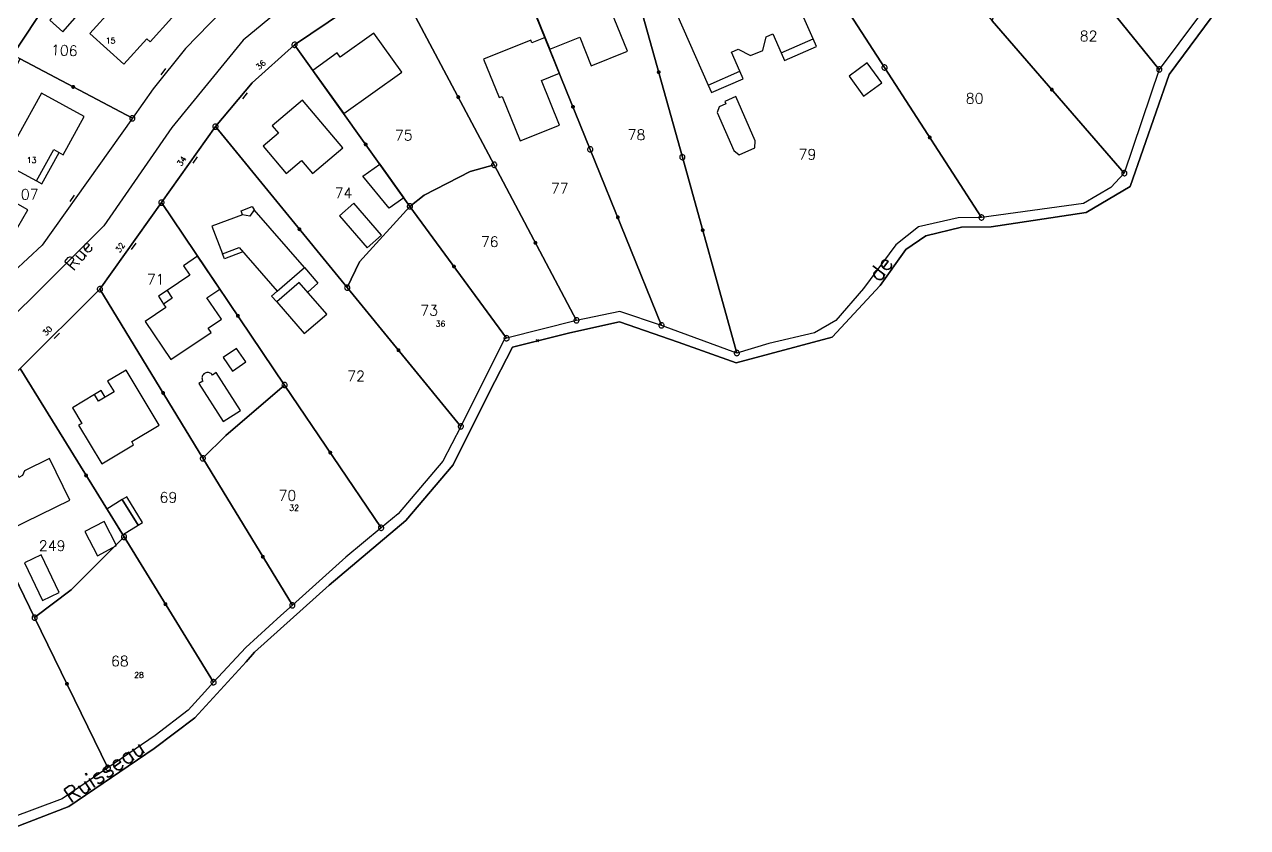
# Model space of a CAD drawing. Header units: metres. Extents: x 394605 to 1395358, y 4171135 to 6406139.
# Drawn here: x 1394621.4 to 1394857.5, y 4172231.9 to 4172386.9 of the extents above; entities that cross this region are included whole.
import ezdxf

# ---------------------------------------------------------------- set-up
doc = ezdxf.new("R2010")
doc.units = ezdxf.units.M
doc.header["$LTSCALE"] = 2
doc.header["$PDMODE"] = 3
doc.header["$PDSIZE"] = 0.2
doc.layers.add('T-SECTION AH', color=3, linetype='Continuous')
doc.styles.get("Standard").update_dxf_attribs({"font": 'txt.shx'})

# ---------------------------------------------------------------- blocks, each defined once
blk = doc.blocks.new('BORLIPRO')
blk.add_lwpolyline([(-0.07, 0.5), (-0.19, 0.47), (-0.31, 0.4), (-0.4, 0.31), (-0.47, 0.19), (-0.5, 0.07), (-0.5, -0.07), (-0.47, -0.19), (-0.4, -0.31), (-0.31, -0.4), (-0.19, -0.47), (-0.07, -0.5), (0.07, -0.5), (0.19, -0.47), (0.31, -0.4), (0.4, -0.31), (0.47, -0.19), (0.5, -0.07), (0.5, 0.07), (0.47, 0.19), (0.4, 0.31), (0.31, 0.4), (0.19, 0.47), (0.07, 0.5)], close=True)
blk = doc.blocks.new('CLOTMI')
at = {"const_width": 0.38}
blk.add_lwpolyline([(-0.19, 0, 1), (0.19, 0, 1)], format="xyb", close=True, dxfattribs=at)
blk = doc.blocks.new('MURNOMI')
blk.add_line((-0.75, 0.5), (0.75, 0.5))
blk = doc.blocks.new('FLECHRU1')
blk.add_point((0, 0))

msp = doc.modelspace()

# ---------------------------------------------------------------- linework, layer by layer
at = {"layer": 'T-SECTION AH', "color": 45, "flags": 128}
for points in [[(1394555.21, 4172280.23), (1394578.86, 4172301.13), (1394566.58, 4172335.19), (1394619.66, 4172442.66), (1394661.75, 4172472.29), (1394702.96, 4172500.62), (1394782.51, 4172562.02), (1394829.47, 4172488.07), (1394821.39, 4172471.47), (1394773.5, 4172430.64), (1394751.69, 4172417.36), (1394704.68, 4172404.96), (1394678.28, 4172396.04), (1394663.62, 4172383.86), (1394649.83, 4172367.03), (1394636.71, 4172348.02), (1394606.35, 4172317.86), (1394584.46, 4172305.83)], [(1394857.5, 4172397.73), (1394842.36, 4172377.24), (1394834.82, 4172355.62), (1394826.33, 4172350.59), (1394807.98, 4172347.87), (1394802.26, 4172347.77), (1394795.39, 4172346.11), (1394791.5, 4172343.47), (1394786.57, 4172336.53), (1394777.3, 4172326.52), (1394758.77, 4172321.57), (1394747.55, 4172325.56), (1394736.23, 4172329.52), (1394726.66, 4172327.36), (1394715.61, 4172324.63), (1394711.05, 4172315.7), (1394704.11, 4172301.87), (1394695.01, 4172291.12), (1394680.18, 4172278.64), (1394665.76, 4172265.71), (1394664.17, 4172263.86), (1394654.29, 4172253.07), (1394646.38, 4172247.09), (1394629.92, 4172235.95), (1394619.46, 4172231.86)], [(1394857.5, 4172397.73), (1394842.36, 4172377.24), (1394834.82, 4172355.62), (1394826.33, 4172350.59), (1394807.98, 4172347.87), (1394802.26, 4172347.77), (1394795.39, 4172346.11), (1394791.5, 4172343.47), (1394786.57, 4172336.53), (1394777.3, 4172326.52), (1394758.77, 4172321.57), (1394747.55, 4172325.56), (1394736.23, 4172329.52), (1394726.66, 4172327.36), (1394715.61, 4172324.63), (1394711.05, 4172315.7), (1394704.11, 4172301.87), (1394695.01, 4172291.12), (1394680.18, 4172278.64), (1394665.76, 4172265.71), (1394664.17, 4172263.86), (1394654.29, 4172253.07), (1394646.38, 4172247.09), (1394629.92, 4172235.95), (1394619.46, 4172231.86)], [(1394619.46, 4172231.86), (1394629.92, 4172235.95), (1394646.38, 4172247.09), (1394654.29, 4172253.07), (1394664.17, 4172263.86), (1394665.76, 4172265.71), (1394680.18, 4172278.64), (1394695.01, 4172291.12), (1394704.11, 4172301.87), (1394711.05, 4172315.7), (1394715.61, 4172324.63), (1394726.66, 4172327.36), (1394736.23, 4172329.52), (1394747.55, 4172325.56), (1394758.77, 4172321.57), (1394777.3, 4172326.52), (1394786.57, 4172336.53), (1394791.5, 4172343.47), (1394795.39, 4172346.11), (1394802.26, 4172347.77), (1394807.98, 4172347.87), (1394826.33, 4172350.59), (1394834.82, 4172355.62), (1394842.36, 4172377.24), (1394857.5, 4172397.73)], [(1394851.84, 4172393.56), (1394840.46, 4172378.24), (1394833.71, 4172358.2), (1394831.13, 4172355.41), (1394825.84, 4172352.35), (1394806.14, 4172349.64), (1394801.61, 4172349.56), (1394793.96, 4172347.84), (1394789.58, 4172344.37), (1394783.36, 4172335.95), (1394778.01, 4172329.78), (1394773.92, 4172327.37), (1394765.06, 4172325.29), (1394758.91, 4172323.47), (1394744.35, 4172328.82), (1394736.34, 4172331.52), (1394727.95, 4172329.79), (1394714.45, 4172326.33), (1394714.05, 4172326.24), (1394705.62, 4172309.31), (1394702.13, 4172302.58), (1394693.49, 4172292.44), (1394690.22, 4172289.73), (1394683.41, 4172284.08), (1394673.09, 4172274.77), (1394670.89, 4172272.79), (1394664.13, 4172266.65), (1394657.88, 4172259.92), (1394656.16, 4172258.06), (1394652.98, 4172254.54), (1394646.61, 4172249.61), (1394637.48, 4172243.39), (1394628.66, 4172237.39), (1394618.5, 4172233.63)], [(1394851.84, 4172393.56), (1394840.46, 4172378.24), (1394833.71, 4172358.2), (1394831.13, 4172355.41), (1394825.84, 4172352.35), (1394806.14, 4172349.64), (1394801.61, 4172349.56), (1394793.96, 4172347.84), (1394789.58, 4172344.37), (1394783.36, 4172335.95), (1394778.01, 4172329.78), (1394773.92, 4172327.37), (1394765.06, 4172325.29), (1394758.91, 4172323.47), (1394744.35, 4172328.82), (1394736.34, 4172331.52), (1394727.95, 4172329.79), (1394714.45, 4172326.33), (1394714.05, 4172326.24), (1394705.62, 4172309.31), (1394702.13, 4172302.58), (1394693.49, 4172292.44), (1394690.22, 4172289.73), (1394683.41, 4172284.08), (1394673.09, 4172274.77), (1394670.89, 4172272.79), (1394664.13, 4172266.65), (1394657.88, 4172259.92), (1394656.16, 4172258.06), (1394652.98, 4172254.54), (1394646.61, 4172249.61), (1394637.48, 4172243.39), (1394628.66, 4172237.39), (1394618.5, 4172233.63)], [(1394659.43, 4172389.4), (1394652.44, 4172382.29), (1394646.24, 4172374.49), (1394642.2, 4172368.8), (1394624.81, 4172344.33), (1394619.25, 4172339.13)], [(1394683.18, 4172389.5), (1394673.51, 4172383), (1394665.33, 4172375.63), (1394658.24, 4172367.19), (1394647.81, 4172352.52), (1394635.93, 4172335.82), (1394620.57, 4172320.46)], [(1394767.49, 4172381.43), (1394768.13, 4172379.97), (1394774.27, 4172382.67), (1394773.62, 4172384.13)], [(1394753.35, 4172375.21), (1394754, 4172373.75), (1394760.13, 4172376.44), (1394759.49, 4172377.91)], [(1394623.7, 4172356.72), (1394624.75, 4172356.14), (1394628.06, 4172362.21)], [(1394663.44, 4172350.19), (1394663.19, 4172350.94), (1394665.33, 4172351.75), (1394665.73, 4172351.13)], [(1394663.53, 4172343.04), (1394659.99, 4172341.66), (1394659.63, 4172342.6)], [(1394675.41, 4172339.96), (1394678.02, 4172336.94), (1394676.06, 4172335.23)], [(1394648.89, 4172335.55), (1394647.23, 4172334.43), (1394648.24, 4172332.94)], [(1394670.07, 4172333.34), (1394669.09, 4172334.48), (1394670.15, 4172335.4)], [(1394636.94, 4172314.95), (1394636.17, 4172316.22), (1394634.88, 4172315.45)]]:
    msp.add_lwpolyline(points, dxfattribs=at)
for points in [[(1394618.57, 4172424.76), (1394634.25, 4172411.19), (1394637.28, 4172408.57), (1394619.13, 4172381.05), (1394600.58, 4172390.89), (1394618.57, 4172424.76)], [(1394831.25, 4172420.52), (1394851.84, 4172393.56), (1394840.46, 4172378.24), (1394819.01, 4172404.72), (1394831.25, 4172420.52)], [(1394782.01, 4172417.84), (1394808.18, 4172387.63), (1394833.71, 4172358.2), (1394831.13, 4172355.41), (1394825.84, 4172352.35), (1394806.14, 4172349.64), (1394787.42, 4172378.61), (1394765.17, 4172413.05), (1394782.01, 4172417.84)], [(1394765.17, 4172413.05), (1394787.42, 4172378.61), (1394806.14, 4172349.64), (1394801.61, 4172349.56), (1394793.96, 4172347.84), (1394789.58, 4172344.37), (1394783.36, 4172335.95), (1394778.01, 4172329.78), (1394773.92, 4172327.37), (1394765.06, 4172325.29), (1394758.91, 4172323.47), (1394748.39, 4172361.29), (1394736.27, 4172404.83), (1394765.17, 4172413.05)], [(1394619.13, 4172381.05), (1394637.28, 4172408.57), (1394659.43, 4172389.4), (1394652.44, 4172382.29), (1394646.24, 4172374.49), (1394642.2, 4172368.8), (1394620.54, 4172380.29), (1394619.13, 4172381.05)], [(1394736.27, 4172404.83), (1394748.39, 4172361.29), (1394758.91, 4172323.47), (1394744.35, 4172328.82), (1394730.6, 4172362.8), (1394715.43, 4172400.3), (1394736.27, 4172404.83)], [(1394808.18, 4172387.63), (1394809.71, 4172392.18), (1394819.01, 4172404.72), (1394840.46, 4172378.24), (1394833.71, 4172358.2), (1394808.18, 4172387.63)], [(1394715.43, 4172400.3), (1394730.6, 4172362.8), (1394744.35, 4172328.82), (1394736.34, 4172331.52), (1394727.95, 4172329.79), (1394712.05, 4172359.83), (1394693.67, 4172394.52), (1394705.83, 4172398.2), (1394715.43, 4172400.3)], [(1394766.3, 4172400.76), (1394760.16, 4172398.06), (1394761.78, 4172394.4), (1394760.5, 4172393.84), (1394758.1, 4172395.07), (1394755.76, 4172394.05), (1394755.06, 4172391.44), (1394753.77, 4172390.88), (1394752.16, 4172394.54), (1394746.03, 4172391.84), (1394753.35, 4172375.21), (1394759.49, 4172377.91), (1394757.88, 4172381.57), (1394759.15, 4172382.13), (1394761.55, 4172380.9), (1394763.89, 4172381.92), (1394764.59, 4172384.53), (1394765.88, 4172385.09), (1394767.49, 4172381.43), (1394773.62, 4172384.13), (1394766.3, 4172400.76)], [(1394640.15, 4172396.92), (1394635.96, 4172392.28), (1394638.42, 4172390.07), (1394633.99, 4172385.15), (1394640.54, 4172379.26), (1394644.97, 4172384.17), (1394645.63, 4172383.56), (1394649.82, 4172388.21), (1394640.15, 4172396.92)], [(1394633.93, 4172391.34), (1394631.41, 4172393.57), (1394626.26, 4172387.74), (1394628.79, 4172385.51), (1394633.93, 4172391.34)], [(1394693.67, 4172394.52), (1394712.05, 4172359.83), (1394707.4, 4172358.52), (1394698.51, 4172353.97), (1394695.78, 4172351.8), (1394673.51, 4172383), (1394683.18, 4172389.5), (1394693.67, 4172394.52)], [(1394732.63, 4172394.47), (1394719.88, 4172389.31), (1394722.77, 4172382.15), (1394728.56, 4172384.49), (1394730.81, 4172378.93), (1394737.77, 4172381.74), (1394732.63, 4172394.47)], [(1394688.84, 4172385.26), (1394682.34, 4172380.61), (1394681.75, 4172381.42), (1394677.03, 4172378.06), (1394683, 4172369.71), (1394694.22, 4172377.72), (1394688.84, 4172385.26)], [(1394710.02, 4172380.22), (1394713.02, 4172372.82), (1394713.58, 4172373.04), (1394717.07, 4172364.42), (1394724.66, 4172367.5), (1394721.18, 4172376.12), (1394724.65, 4172377.52), (1394721.87, 4172384.37), (1394719.33, 4172383.34), (1394719.11, 4172383.89), (1394710.02, 4172380.22)], [(1394695.78, 4172351.8), (1394686.05, 4172341.06), (1394683.69, 4172336.1), (1394658.24, 4172367.19), (1394665.33, 4172375.63), (1394673.51, 4172383), (1394695.78, 4172351.8)], [(1394620.54, 4172380.29), (1394642.2, 4172368.8), (1394624.81, 4172344.33), (1394619.25, 4172339.13), (1394603.48, 4172348.19), (1394620.54, 4172380.29)], [(1394784.06, 4172379.5), (1394780.56, 4172376.94), (1394783.38, 4172373.1), (1394786.87, 4172375.65), (1394784.06, 4172379.5)], [(1394624.63, 4172373.68), (1394619.97, 4172365.15), (1394618.48, 4172365.96), (1394615.12, 4172359.82), (1394616.6, 4172359.01), (1394617.28, 4172360.23), (1394623.7, 4172356.72), (1394627.01, 4172362.78), (1394628.85, 4172361.77), (1394632.89, 4172369.15), (1394624.63, 4172373.68)], [(1394675.07, 4172372.33), (1394669.18, 4172367.37), (1394670.41, 4172365.91), (1394667.46, 4172363.43), (1394671.9, 4172358.15), (1394674.86, 4172360.63), (1394676.96, 4172358.14), (1394682.85, 4172363.08), (1394675.07, 4172372.33)], [(1394758.69, 4172372.99), (1394756.56, 4172372.04), (1394756.76, 4172371.58), (1394755.5, 4172371.02), (1394755.11, 4172369.91), (1394758.32, 4172362.59), (1394759.34, 4172361.74), (1394762.4, 4172363.07), (1394762.45, 4172364.44), (1394758.69, 4172372.99)], [(1394690.22, 4172289.73), (1394671.59, 4172317.3), (1394647.81, 4172352.52), (1394658.24, 4172367.19), (1394683.69, 4172336.1), (1394705.62, 4172309.31), (1394702.13, 4172302.58), (1394693.49, 4172292.44), (1394690.22, 4172289.73)], [(1394686.7, 4172357.64), (1394689.95, 4172359.97), (1394694.6, 4172353.46), (1394691.75, 4172351.42), (1394686.7, 4172357.64)], [(1394712.05, 4172359.83), (1394727.95, 4172329.79), (1394714.45, 4172326.33), (1394695.78, 4172351.8), (1394698.51, 4172353.97), (1394707.4, 4172358.52), (1394712.05, 4172359.83)], [(1394615.29, 4172354.95), (1394613.37, 4172351.6), (1394620.1, 4172347.75), (1394622.02, 4172351.11), (1394615.29, 4172354.95)], [(1394671.59, 4172317.3), (1394660.22, 4172307.55), (1394655.8, 4172303.15), (1394635.93, 4172335.82), (1394647.81, 4172352.52), (1394671.59, 4172317.3)], [(1394665.73, 4172351.13), (1394664.91, 4172349.88), (1394663.44, 4172350.19), (1394657.55, 4172347.98), (1394659.63, 4172342.6), (1394662.83, 4172343.85), (1394670.15, 4172335.4), (1394675.41, 4172339.96), (1394665.73, 4172351.13)], [(1394684.96, 4172352.4), (1394682.16, 4172349.96), (1394687.51, 4172343.79), (1394690.31, 4172346.23), (1394684.96, 4172352.4)], [(1394705.62, 4172309.31), (1394683.69, 4172336.1), (1394686.05, 4172341.06), (1394695.78, 4172351.8), (1394714.45, 4172326.33), (1394714.05, 4172326.24), (1394705.62, 4172309.31)], [(1394654.79, 4172342.19), (1394652.05, 4172340.33), (1394653.29, 4172338.51), (1394648.89, 4172335.55), (1394649.9, 4172334.06), (1394648.24, 4172332.94), (1394648.69, 4172332.27), (1394644.68, 4172329.57), (1394649.64, 4172322.2), (1394657.39, 4172327.44), (1394656.83, 4172328.26), (1394659.4, 4172330), (1394656.6, 4172334.14), (1394659.08, 4172335.82), (1394654.79, 4172342.19)], [(1394674.42, 4172337.12), (1394670.07, 4172333.34), (1394675.37, 4172327.23), (1394679.73, 4172331), (1394674.42, 4172337.12)], [(1394640.59, 4172287.96), (1394620.57, 4172320.46), (1394635.93, 4172335.82), (1394655.8, 4172303.15), (1394673.09, 4172274.77), (1394670.89, 4172272.79), (1394664.13, 4172266.65), (1394657.88, 4172259.92), (1394640.59, 4172287.96)], [(1394661.51, 4172319.99), (1394664.11, 4172321.78), (1394662.32, 4172324.37), (1394659.73, 4172322.59), (1394661.51, 4172319.99)], [(1394640.59, 4172287.96), (1394630.38, 4172277.76), (1394623.33, 4172272.39), (1394606.48, 4172306.97), (1394620.57, 4172320.46), (1394640.59, 4172287.96)], [(1394641.01, 4172320.19), (1394637.41, 4172318.03), (1394638.66, 4172315.97), (1394635.66, 4172314.17), (1394634.88, 4172315.45), (1394630.62, 4172312.88), (1394632.42, 4172309.89), (1394631.82, 4172309.53), (1394636.3, 4172302.08), (1394642.45, 4172305.78), (1394642.09, 4172306.38), (1394647.4, 4172309.58), (1394641.01, 4172320.19)], [(1394658.4, 4172319.71), (1394657.65, 4172319.22), (1394657.52, 4172319.4), (1394657.39, 4172319.51), (1394657.24, 4172319.6), (1394657.09, 4172319.67), (1394656.92, 4172319.71), (1394656.75, 4172319.73), (1394656.58, 4172319.71), (1394656.41, 4172319.68), (1394656.25, 4172319.62), (1394656.11, 4172319.54), (1394655.98, 4172319.43), (1394655.86, 4172319.3), (1394655.77, 4172319.15), (1394655.69, 4172319), (1394655.65, 4172318.83), (1394655.64, 4172318.66), (1394655.65, 4172318.49), (1394655.68, 4172318.32), (1394655.75, 4172318.17), (1394655.81, 4172318.05), (1394655.05, 4172317.57), (1394659.74, 4172310.23), (1394663.09, 4172312.37), (1394658.4, 4172319.71)], [(1394673.09, 4172274.77), (1394655.8, 4172303.15), (1394660.22, 4172307.55), (1394671.59, 4172317.3), (1394690.22, 4172289.73), (1394683.41, 4172284.08), (1394673.09, 4172274.77)], [(1394623.33, 4172272.39), (1394637.48, 4172243.39), (1394628.66, 4172237.39), (1394618.5, 4172233.63), (1394604.72, 4172262.71), (1394588.63, 4172296.72), (1394606.48, 4172306.97), (1394623.33, 4172272.39)], [(1394619.65, 4172300.8), (1394611.44, 4172296.8), (1394615.7, 4172288.05), (1394630.11, 4172295.08), (1394626.2, 4172303.1), (1394621.35, 4172300.73), (1394621.01, 4172299.8), (1394620.31, 4172299.45), (1394619.65, 4172300.8)], [(1394640.26, 4172295.17), (1394637.28, 4172293.33), (1394640.32, 4172288.4), (1394643.3, 4172290.23), (1394640.26, 4172295.17)], [(1394641.11, 4172295.69), (1394640.26, 4172295.17), (1394643.3, 4172290.23), (1394644.15, 4172290.76), (1394641.11, 4172295.69)], [(1394636.75, 4172290.98), (1394633, 4172288.99), (1394635.46, 4172284.34), (1394639.17, 4172286.31), (1394636.75, 4172290.98)], [(1394637.48, 4172243.39), (1394623.33, 4172272.39), (1394630.38, 4172277.76), (1394640.59, 4172287.96), (1394657.88, 4172259.92), (1394656.16, 4172258.06), (1394652.98, 4172254.54), (1394646.61, 4172249.61), (1394637.48, 4172243.39)], [(1394624.57, 4172284.51), (1394621.38, 4172282.98), (1394624.86, 4172275.72), (1394628.05, 4172277.25), (1394624.57, 4172284.51)]]:
    msp.add_lwpolyline(points, close=True, dxfattribs=at)

# ---------------------------------------------------------------- block references
at = {"layer": 'T-SECTION AH', "color": 45}
for name, p, rotation in [('BORLIPRO', (1394673.51, 4172383), 31.8), ('BORLIPRO', (1394787.42, 4172378.61), 31.8), ('BORLIPRO', (1394840.46, 4172378.24), 31.8), ('MURNOMI', (1394648.62, 4172377.49), 52.10000000000001), ('CLOTMI', (1394743.82, 4172377.71), 106.1), ('CLOTMI', (1394630.78, 4172374.86), 152.6), ('CLOTMI', (1394819.71, 4172374.34), 311.4), ('MURNOMI', (1394663.53, 4172373.47), 230.4), ('CLOTMI', (1394705.12, 4172372.9), 143.9), ('CLOTMI', (1394727.27, 4172371.02), 112.5), ('BORLIPRO', (1394642.2, 4172368.8), 31.8), ('BORLIPRO', (1394658.24, 4172367.19), 31.8), ('CLOTMI', (1394796.15, 4172365.1), 123.4), ('CLOTMI', (1394687.25, 4172363.75), 126), ('BORLIPRO', (1394730.6, 4172362.8), 31.8), ('MURNOMI', (1394653.87, 4172361.05), 235.1), ('BORLIPRO', (1394712.05, 4172359.83), 31.8), ('BORLIPRO', (1394748.39, 4172361.29), 31.8), ('BORLIPRO', (1394833.71, 4172358.2), 31.8), ('MURNOMI', (1394631, 4172353.04), 55.1), ('BORLIPRO', (1394647.81, 4172352.52), 31.8), ('BORLIPRO', (1394695.78, 4172351.8), 31.8), ('BORLIPRO', (1394806.14, 4172349.64), 31.8), ('CLOTMI', (1394674.45, 4172347.38), 129.8), ('CLOTMI', (1394735.92, 4172349.68), 112.5), ('CLOTMI', (1394752.32, 4172347.19), 106), ('MURNOMI', (1394642.01, 4172344.36), 235.1), ('CLOTMI', (1394720.02, 4172344.75), 265.4), ('CLOTMI', (1394704.29, 4172340.19), 126.7), ('BORLIPRO', (1394635.93, 4172335.82), 31.8), ('BORLIPRO', (1394683.69, 4172336.1), 31.8), ('CLOTMI', (1394662.57, 4172330.66), 124.5), ('BORLIPRO', (1394727.95, 4172329.79), 31.8), ('BORLIPRO', (1394744.35, 4172328.82), 31.8), ('MURNOMI', (1394627.25, 4172327.14), 225.5), ('BORLIPRO', (1394714.45, 4172326.33), 31.8), ('CLOTMI', (1394693.58, 4172324.02), 129.8), ('FLECHRU1', (1394720.39, 4172325.86), 283.6), ('BORLIPRO', (1394758.91, 4172323.47), 31.8), ('BORLIPRO', (1394671.59, 4172317.3), 31.8), ('CLOTMI', (1394648.14, 4172315.77), 121.8), ('BORLIPRO', (1394705.62, 4172309.31), 31.8), ('BORLIPRO', (1394655.8, 4172303.15), 31.8), ('CLOTMI', (1394680.41, 4172304.25), 124.6), ('CLOTMI', (1394633.27, 4172299.84), 122.1), ('BORLIPRO', (1394690.22, 4172289.73), 31.8), ('BORLIPRO', (1394640.59, 4172287.96), 31.8), ('CLOTMI', (1394667.38, 4172284.14), 121.8), ('CLOTMI', (1394648.59, 4172274.99), 122.2), ('BORLIPRO', (1394673.09, 4172274.77), 31.8), ('BORLIPRO', (1394623.33, 4172272.39), 31.8), ('BORLIPRO', (1394657.88, 4172259.92), 31.8), ('CLOTMI', (1394629.57, 4172259.6), 116.5), ('BORLIPRO', (1394637.48, 4172243.39), 31.8)]:
    msp.add_blockref(name, p, dxfattribs=dict(at, rotation=rotation))

# ---------------------------------------------------------------- texts
for s, height, p in [('15', 1.1, (1394637.05, 4172383.24)), ('82', 2, (1394825.1, 4172383.67)), ('80', 2, (1394803.1, 4172371.64)), ('75', 2, (1394692.87, 4172364.53)), ('78', 2, (1394737.82, 4172364.61)), ('79', 2, (1394770.81, 4172360.84)), ('13', 1.1, (1394621.8, 4172360.17)), ('107', 2, (1394618.95, 4172353.11)), ('74', 2, (1394681.26, 4172353.35)), ('77', 2, (1394723, 4172354.25)), ('76', 2, (1394709.49, 4172343.96)), ('71', 2, (1394645, 4172336.73)), ('73', 2, (1394697.78, 4172330.7)), ('36', 1.1, (1394700.75, 4172328.58)), ('72', 2, (1394683.67, 4172318.02)), ('69', 2, (1394647.45, 4172294.61)), ('70', 2, (1394670.42, 4172294.97)), ('32', 1.1, (1394672.49, 4172293.04)), ('249', 2, (1394624.14, 4172285.27)), ('68', 2, (1394638.06, 4172263)), ('28', 1.1, (1394642.54, 4172260.77))]:
    msp.add_text(s, height=height, dxfattribs=at).set_placement(p)
for s, height, rotation, p in [('106', 2, 358, (1394626.45, 4172380.99)), ('36', 1.1, 42.6, (1394666.69, 4172378.07)), ('34', 1.1, 55.1, (1394651.64, 4172359.45)), ('Rue', 2.5, 49.7, (1394630.82, 4172339.22)), ('32', 1.1, 55.1, (1394639.76, 4172342.76)), ('de', 3, 53.4, (1394786.41, 4172336.98)), ('30', 1.1, 45.5, (1394625.52, 4172326.69)), ('Ruisseau', 3, 34.5, (1394630.31, 4172236.47))]:
    msp.add_text(s, height=height, rotation=rotation, dxfattribs=at).set_placement(p)

doc.saveas('drawing.dxf')
